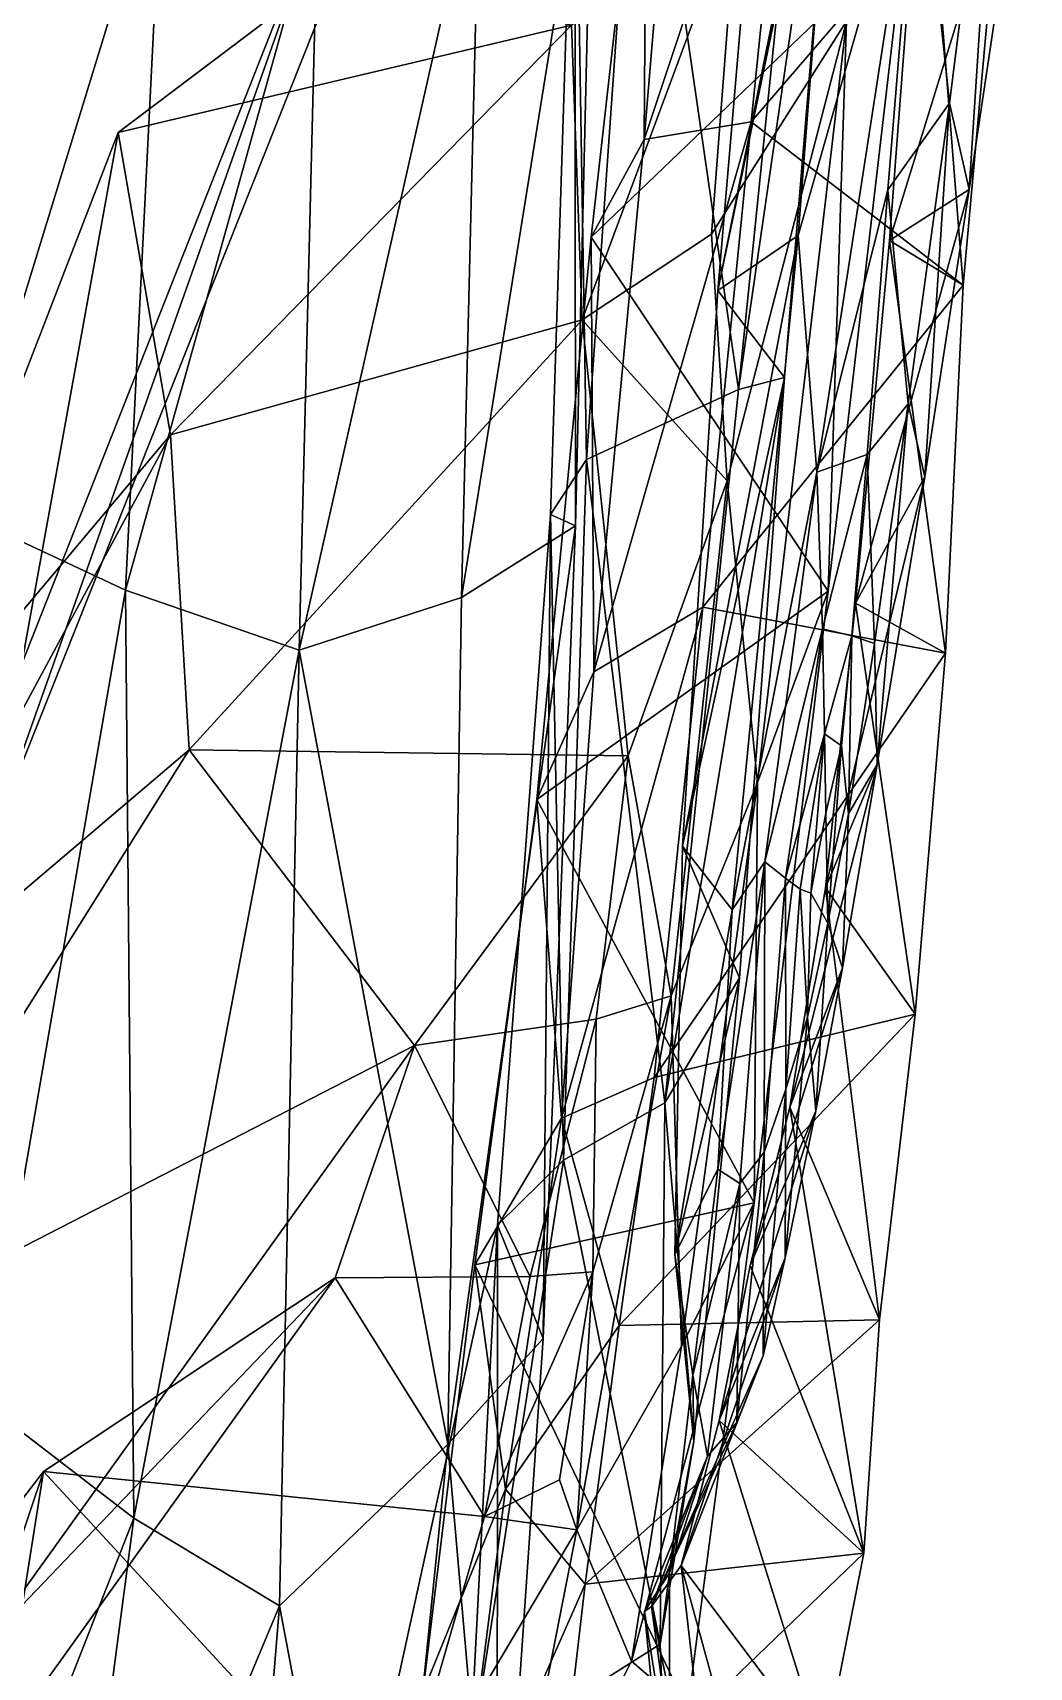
# Model space of a CAD drawing. Extents: x -4.77 to 4.77, y -2.48 to 3.3.
# Drawn here: x 0.4724 to 0.6372, y -1.8961 to -1.6257 of the extents above; entities that cross this region are included whole.
import ezdxf

# ---------------------------------------------------------------- set-up
doc = ezdxf.new("R2010")
doc.units = 0

msp = doc.modelspace()

# ---------------------------------------------------------------- linework, layer by layer
for points in [[(0.60638, -1.56591, 0.27372), (0.58568, -1.66833, 0.19934), (0.59541, -1.55451, 0.23953)], [(0.60571, -1.57223, 0.11727), (0.59541, -1.55451, 0.23953), (0.58568, -1.66833, 0.19934)], [(0.60638, -1.56591, -0.27372), (0.59541, -1.55451, -0.23953), (0.58568, -1.66833, -0.19934)], [(0.60571, -1.57223, -0.11727), (0.58568, -1.66833, -0.19934), (0.59541, -1.55451, -0.23953)], [(0.5986, -1.56808, -0.34909), (0.57349, -1.64335, -0.34966), (0.57945, -1.57208, -0.37205)], [(0.5986, -1.56808, -0.34909), (0.5912, -1.64043, -0.32246), (0.57349, -1.64335, -0.34966)], [(0.5986, -1.56808, 0.34909), (0.57945, -1.57208, 0.37205), (0.57349, -1.64335, 0.34966)], [(0.5986, -1.56808, 0.34909), (0.57349, -1.64335, 0.34966), (0.5912, -1.64043, 0.32246)], [(0.60638, -1.56591, 0.27372), (0.5967, -1.68275, 0.23423), (0.58568, -1.66833, 0.19934)], [(0.60638, -1.56591, -0.27372), (0.58568, -1.66833, -0.19934), (0.5967, -1.68275, -0.23423)], [(0.58911, -1.68473, 0.26127), (0.60638, -1.56591, 0.27372), (0.6004, -1.57386, 0.30091)], [(0.58911, -1.68473, 0.26127), (0.5967, -1.68275, 0.23423), (0.60638, -1.56591, 0.27372)], [(0.58911, -1.68473, -0.26127), (0.6004, -1.57386, -0.30091), (0.60638, -1.56591, -0.27372)], [(0.58911, -1.68473, -0.26127), (0.60638, -1.56591, -0.27372), (0.5967, -1.68275, -0.23423)], [(0.5912, -1.64043, -0.32246), (0.5986, -1.56808, -0.34909), (0.63313, -1.5917, -0.31513)], [(0.5912, -1.64043, 0.32246), (0.63313, -1.5917, 0.31513), (0.5986, -1.56808, 0.34909)], [(0.624, -1.63736, -0.11091), (0.63259, -1.56897, -0.11603), (0.61896, -1.58925, -0.01845)], [(0.624, -1.63736, 0.11091), (0.61896, -1.58925, 0.01845), (0.63259, -1.56897, 0.11603)], [(0.62725, -1.65163, -0.17638), (0.63259, -1.56897, -0.11603), (0.624, -1.63736, -0.11091)], [(0.62725, -1.65163, 0.17638), (0.624, -1.63736, 0.11091), (0.63259, -1.56897, 0.11603)], [(0.62725, -1.65163, -0.17638), (0.63721, -1.58513, -0.20397), (0.63259, -1.56897, -0.11603)], [(0.62725, -1.65163, 0.17638), (0.63259, -1.56897, 0.11603), (0.63721, -1.58513, 0.20397)], [(0.56205, -1.57963, 0.32934), (0.56395, -1.69627, 0.27648), (0.57276, -1.57143, 0.32179)], [(0.56205, -1.57963, -0.32934), (0.57276, -1.57143, -0.32179), (0.56395, -1.69627, -0.27648)], [(0.57276, -1.57143, 0.32179), (0.56395, -1.69627, 0.27648), (0.58911, -1.68473, 0.26127)], [(0.57276, -1.57143, -0.32179), (0.58911, -1.68473, -0.26127), (0.56395, -1.69627, -0.27648)], [(0.57276, -1.57143, 0.32179), (0.58911, -1.68473, 0.26127), (0.6004, -1.57386, 0.30091)], [(0.57276, -1.57143, -0.32179), (0.6004, -1.57386, -0.30091), (0.58911, -1.68473, -0.26127)], [(0.57393, -1.57779, -0.3997), (0.57945, -1.57208, -0.37205), (0.57349, -1.64335, -0.34966)], [(0.57393, -1.57779, 0.3997), (0.57349, -1.64335, 0.34966), (0.57945, -1.57208, 0.37205)], [(0.58568, -1.66833, 0.19934), (0.599, -1.65924, 0.08194), (0.60571, -1.57223, 0.11727)], [(0.58568, -1.66833, -0.19934), (0.60571, -1.57223, -0.11727), (0.599, -1.65924, -0.08194)], [(0.61896, -1.58925, -0.01845), (0.60571, -1.57223, 0.11727), (0.599, -1.65924, 0.08194)], [(0.61896, -1.58925, 0.01845), (0.599, -1.65924, -0.08194), (0.60571, -1.57223, -0.11727)], [(0.57393, -1.57779, -0.3997), (0.57349, -1.64335, -0.34966), (0.56475, -1.65952, -0.38283)], [(0.56475, -1.65952, -0.38283), (0.61659, -1.60978, -0.48088), (0.57393, -1.57779, -0.3997)], [(0.57393, -1.57779, 0.3997), (0.56475, -1.65952, 0.38283), (0.57349, -1.64335, 0.34966)], [(0.56475, -1.65952, 0.38283), (0.57393, -1.57779, 0.3997), (0.61659, -1.60978, 0.48088)], [(0.49388, -1.59442, 0.42742), (0.46817, -1.58085, 0.4138), (0.46001, -1.70497, 0.36727)], [(0.49388, -1.59442, -0.42742), (0.46001, -1.70497, -0.36727), (0.46817, -1.58085, -0.4138)], [(0.56205, -1.57963, 0.32934), (0.56213, -1.70725, 0.31895), (0.558, -1.70541, 0.28718)], [(0.56205, -1.57963, 0.32934), (0.558, -1.70541, 0.28718), (0.56395, -1.69627, 0.27648)], [(0.56205, -1.57963, -0.32934), (0.558, -1.70541, -0.28718), (0.56213, -1.70725, -0.31895)], [(0.56205, -1.57963, -0.32934), (0.56395, -1.69627, -0.27648), (0.558, -1.70541, -0.28718)], [(0.56205, -1.57963, 0.32934), (0.56505, -1.58368, 0.36524), (0.56213, -1.70725, 0.31895)], [(0.56205, -1.57963, -0.32934), (0.56213, -1.70725, -0.31895), (0.56505, -1.58368, -0.36524)], [(0.54327, -1.71914, 0.35214), (0.56505, -1.58368, 0.36524), (0.54634, -1.59522, 0.39918)], [(0.54327, -1.71914, 0.35214), (0.56213, -1.70725, 0.31895), (0.56505, -1.58368, 0.36524)], [(0.54327, -1.71914, -0.35214), (0.54634, -1.59522, -0.39918), (0.56505, -1.58368, -0.36524)], [(0.54327, -1.71914, -0.35214), (0.56505, -1.58368, -0.36524), (0.56213, -1.70725, -0.31895)], [(0.46748, -1.73795, -0.8311), (0.47058, -1.58725, -0.78738), (0.5217, -1.60045, -0.75364)], [(0.46748, -1.73795, 0.8311), (0.5217, -1.60045, 0.75364), (0.47058, -1.58725, 0.78738)], [(0.63721, -1.58513, -0.20397), (0.61408, -1.66008, -0.22582), (0.61976, -1.58535, -0.25816)], [(0.63721, -1.58513, -0.20397), (0.62725, -1.65163, -0.17638), (0.61408, -1.66008, -0.22582)], [(0.63721, -1.58513, 0.20397), (0.61976, -1.58535, 0.25816), (0.61408, -1.66008, 0.22582)], [(0.63721, -1.58513, 0.20397), (0.61408, -1.66008, 0.22582), (0.62725, -1.65163, 0.17638)], [(0.61976, -1.58535, -0.25816), (0.61408, -1.66008, -0.22582), (0.62629, -1.66744, -0.28708)], [(0.61976, -1.58535, 0.25816), (0.62629, -1.66744, 0.28708), (0.61408, -1.66008, 0.22582)], [(0.61976, -1.58535, -0.25816), (0.62629, -1.66744, -0.28708), (0.63313, -1.5917, -0.31513)], [(0.61976, -1.58535, 0.25816), (0.63313, -1.5917, 0.31513), (0.62629, -1.66744, 0.28708)], [(0.60205, -1.69841, 0.01802), (0.61896, -1.58925, -0.01845), (0.599, -1.65924, 0.08194)], [(0.60205, -1.69841, -0.01802), (0.599, -1.65924, -0.08194), (0.61896, -1.58925, 0.01845)], [(0.60205, -1.69841, 0.01802), (0.61384, -1.65169, -0.03789), (0.61896, -1.58925, -0.01845)], [(0.60205, -1.69841, -0.01802), (0.61896, -1.58925, 0.01845), (0.61384, -1.65169, 0.03789)], [(0.624, -1.63736, -0.11091), (0.61896, -1.58925, -0.01845), (0.61384, -1.65169, -0.03789)], [(0.624, -1.63736, 0.11091), (0.61384, -1.65169, 0.03789), (0.61896, -1.58925, 0.01845)], [(0.5912, -1.64043, -0.32246), (0.63313, -1.5917, -0.31513), (0.62629, -1.66744, -0.28708)], [(0.5912, -1.64043, 0.32246), (0.62629, -1.66744, 0.28708), (0.63313, -1.5917, 0.31513)], [(0.49388, -1.59442, 0.42742), (0.46001, -1.70497, 0.36727), (0.48772, -1.7179, 0.37812)], [(0.49388, -1.59442, -0.42742), (0.48772, -1.7179, -0.37812), (0.46001, -1.70497, -0.36727)], [(0.48772, -1.7179, 0.37812), (0.51956, -1.60381, 0.4253), (0.49388, -1.59442, 0.42742)], [(0.48772, -1.7179, -0.37812), (0.49388, -1.59442, -0.42742), (0.51956, -1.60381, -0.4253)], [(0.54634, -1.59522, 0.39918), (0.51646, -1.72784, 0.37858), (0.54327, -1.71914, 0.35214)], [(0.54634, -1.59522, 0.39918), (0.51956, -1.60381, 0.4253), (0.51646, -1.72784, 0.37858)], [(0.54634, -1.59522, -0.39918), (0.54327, -1.71914, -0.35214), (0.51646, -1.72784, -0.37858)], [(0.54634, -1.59522, -0.39918), (0.51646, -1.72784, -0.37858), (0.51956, -1.60381, -0.4253)], [(0.46496, -1.76066, -0.79021), (0.5217, -1.60045, -0.75364), (0.52311, -1.61454, -0.71526)], [(0.46496, -1.76066, -0.79021), (0.46748, -1.73795, -0.8311), (0.5217, -1.60045, -0.75364)], [(0.46496, -1.76066, 0.79021), (0.52311, -1.61454, 0.71526), (0.5217, -1.60045, 0.75364)], [(0.46496, -1.76066, 0.79021), (0.5217, -1.60045, 0.75364), (0.46748, -1.73795, 0.8311)], [(0.48772, -1.7179, 0.37812), (0.51646, -1.72784, 0.37858), (0.51956, -1.60381, 0.4253)], [(0.48772, -1.7179, -0.37812), (0.51956, -1.60381, -0.4253), (0.51646, -1.72784, -0.37858)], [(0.56323, -1.67319, -0.61682), (0.56149, -1.62445, -0.67702), (0.58886, -1.60435, -0.6092)], [(0.56323, -1.67319, 0.61682), (0.58886, -1.60435, 0.6092), (0.56149, -1.62445, 0.67702)], [(0.56323, -1.67319, -0.61682), (0.58886, -1.60435, -0.6092), (0.58467, -1.65903, -0.5853)], [(0.56323, -1.67319, 0.61682), (0.58467, -1.65903, 0.5853), (0.58886, -1.60435, 0.6092)], [(0.60696, -1.62379, -0.52276), (0.58467, -1.65903, -0.5853), (0.58886, -1.60435, -0.6092)], [(0.60696, -1.62379, 0.52276), (0.58886, -1.60435, 0.6092), (0.58467, -1.65903, 0.5853)], [(0.56475, -1.65952, -0.38283), (0.60397, -1.71809, -0.45928), (0.61659, -1.60978, -0.48088)], [(0.56475, -1.65952, 0.38283), (0.61659, -1.60978, 0.48088), (0.60397, -1.71809, 0.45928)], [(0.60696, -1.62379, -0.52276), (0.61659, -1.60978, -0.48088), (0.60397, -1.71809, -0.45928)], [(0.60696, -1.62379, 0.52276), (0.60397, -1.71809, 0.45928), (0.61659, -1.60978, 0.48088)], [(0.48652, -1.6422, -0.69365), (0.46496, -1.76066, -0.79021), (0.52311, -1.61454, -0.71526)], [(0.48652, -1.6422, 0.69365), (0.52311, -1.61454, 0.71526), (0.46496, -1.76066, 0.79021)], [(0.56149, -1.62445, -0.67702), (0.48652, -1.6422, -0.69365), (0.52311, -1.61454, -0.71526)], [(0.56149, -1.62445, 0.67702), (0.52311, -1.61454, 0.71526), (0.48652, -1.6422, 0.69365)], [(0.49517, -1.69222, -0.6211), (0.48652, -1.6422, -0.69365), (0.56149, -1.62445, -0.67702)], [(0.49517, -1.69222, 0.6211), (0.56149, -1.62445, 0.67702), (0.48652, -1.6422, 0.69365)], [(0.49517, -1.69222, -0.6211), (0.56149, -1.62445, -0.67702), (0.56323, -1.67319, -0.61682)], [(0.49517, -1.69222, 0.6211), (0.56323, -1.67319, 0.61682), (0.56149, -1.62445, 0.67702)], [(0.60696, -1.62379, -0.52276), (0.58726, -1.69984, -0.54275), (0.58467, -1.65903, -0.5853)], [(0.60696, -1.62379, 0.52276), (0.58467, -1.65903, 0.5853), (0.58726, -1.69984, 0.54275)], [(0.59224, -1.74971, -0.48339), (0.58726, -1.69984, -0.54275), (0.60696, -1.62379, -0.52276)], [(0.59224, -1.74971, 0.48339), (0.60696, -1.62379, 0.52276), (0.58726, -1.69984, 0.54275)], [(0.60696, -1.62379, -0.52276), (0.60397, -1.71809, -0.45928), (0.59224, -1.74971, -0.48339)], [(0.60696, -1.62379, 0.52276), (0.59224, -1.74971, 0.48339), (0.60397, -1.71809, 0.45928)], [(0.61716, -1.68708, -0.09899), (0.624, -1.63736, -0.11091), (0.61384, -1.65169, -0.03789)], [(0.61716, -1.68708, 0.09899), (0.61384, -1.65169, 0.03789), (0.624, -1.63736, 0.11091)], [(0.624, -1.63736, -0.11091), (0.61716, -1.68708, -0.09899), (0.61995, -1.69916, -0.15136)], [(0.624, -1.63736, 0.11091), (0.61995, -1.69916, 0.15136), (0.61716, -1.68708, 0.09899)], [(0.624, -1.63736, -0.11091), (0.61995, -1.69916, -0.15136), (0.62725, -1.65163, -0.17638)], [(0.624, -1.63736, 0.11091), (0.62725, -1.65163, 0.17638), (0.61995, -1.69916, 0.15136)], [(0.5912, -1.64043, -0.32246), (0.56521, -1.73141, -0.31951), (0.57349, -1.64335, -0.34966)], [(0.5912, -1.64043, -0.32246), (0.58324, -1.7207, -0.28903), (0.56521, -1.73141, -0.31951)], [(0.5912, -1.64043, 0.32246), (0.57349, -1.64335, 0.34966), (0.56521, -1.73141, 0.31951)], [(0.5912, -1.64043, 0.32246), (0.56521, -1.73141, 0.31951), (0.58324, -1.7207, 0.28903)], [(0.62629, -1.66744, -0.28708), (0.58324, -1.7207, -0.28903), (0.5912, -1.64043, -0.32246)], [(0.62629, -1.66744, 0.28708), (0.5912, -1.64043, 0.32246), (0.58324, -1.7207, 0.28903)], [(0.49517, -1.69222, -0.6211), (0.44341, -1.75376, -0.75402), (0.48652, -1.6422, -0.69365)], [(0.48652, -1.6422, -0.69365), (0.44341, -1.75376, -0.75402), (0.46496, -1.76066, -0.79021)], [(0.49517, -1.69222, 0.6211), (0.48652, -1.6422, 0.69365), (0.44341, -1.75376, 0.75402)], [(0.48652, -1.6422, 0.69365), (0.46496, -1.76066, 0.79021), (0.44341, -1.75376, 0.75402)], [(0.56475, -1.65952, -0.38283), (0.57349, -1.64335, -0.34966), (0.56521, -1.73141, -0.31951)], [(0.56475, -1.65952, 0.38283), (0.56521, -1.73141, 0.31951), (0.57349, -1.64335, 0.34966)], [(0.60205, -1.69841, 0.01802), (0.61039, -1.69549, -0.04957), (0.61384, -1.65169, -0.03789)], [(0.60205, -1.69841, -0.01802), (0.61384, -1.65169, 0.03789), (0.61039, -1.69549, 0.04957)], [(0.62725, -1.65163, -0.17638), (0.60845, -1.72006, -0.19746), (0.61408, -1.66008, -0.22582)], [(0.62725, -1.65163, -0.17638), (0.61995, -1.69916, -0.15136), (0.60845, -1.72006, -0.19746)], [(0.62725, -1.65163, 0.17638), (0.61408, -1.66008, 0.22582), (0.60845, -1.72006, 0.19746)], [(0.62725, -1.65163, 0.17638), (0.60845, -1.72006, 0.19746), (0.61995, -1.69916, 0.15136)], [(0.61716, -1.68708, -0.09899), (0.61384, -1.65169, -0.03789), (0.61039, -1.69549, -0.04957)], [(0.61716, -1.68708, 0.09899), (0.61039, -1.69549, 0.04957), (0.61384, -1.65169, 0.03789)], [(0.56475, -1.65952, -0.38283), (0.56521, -1.73141, -0.31951), (0.55575, -1.75252, -0.35845)], [(0.55575, -1.75252, -0.35845), (0.60397, -1.71809, -0.45928), (0.56475, -1.65952, -0.38283)], [(0.56475, -1.65952, 0.38283), (0.55575, -1.75252, 0.35845), (0.56521, -1.73141, 0.31951)], [(0.55575, -1.75252, 0.35845), (0.56475, -1.65952, 0.38283), (0.60397, -1.71809, 0.45928)], [(0.56323, -1.67319, -0.61682), (0.58467, -1.65903, -0.5853), (0.58726, -1.69984, -0.54275)], [(0.56323, -1.67319, 0.61682), (0.58726, -1.69984, 0.54275), (0.58467, -1.65903, 0.5853)], [(0.57985, -1.76028, 0.15373), (0.58806, -1.77079, 0.07168), (0.599, -1.65924, 0.08194)], [(0.58568, -1.66833, 0.19934), (0.57985, -1.76028, 0.15373), (0.599, -1.65924, 0.08194)], [(0.57985, -1.76028, -0.15373), (0.599, -1.65924, -0.08194), (0.58806, -1.77079, -0.07168)], [(0.58568, -1.66833, -0.19934), (0.599, -1.65924, -0.08194), (0.57985, -1.76028, -0.15373)], [(0.60205, -1.69841, 0.01802), (0.599, -1.65924, 0.08194), (0.58806, -1.77079, 0.07168)], [(0.60205, -1.69841, -0.01802), (0.58806, -1.77079, -0.07168), (0.599, -1.65924, -0.08194)], [(0.62336, -1.72836, -0.25603), (0.61408, -1.66008, -0.22582), (0.60845, -1.72006, -0.19746)], [(0.62336, -1.72836, 0.25603), (0.60845, -1.72006, 0.19746), (0.61408, -1.66008, 0.22582)], [(0.62336, -1.72836, -0.25603), (0.62629, -1.66744, -0.28708), (0.61408, -1.66008, -0.22582)], [(0.62336, -1.72836, 0.25603), (0.61408, -1.66008, 0.22582), (0.62629, -1.66744, 0.28708)], [(0.5967, -1.68275, 0.23423), (0.57985, -1.76028, 0.15373), (0.58568, -1.66833, 0.19934)], [(0.5967, -1.68275, -0.23423), (0.58568, -1.66833, -0.19934), (0.57985, -1.76028, -0.15373)], [(0.62629, -1.66744, -0.28708), (0.62336, -1.72836, -0.25603), (0.58324, -1.7207, -0.28903)], [(0.62629, -1.66744, 0.28708), (0.58324, -1.7207, 0.28903), (0.62336, -1.72836, 0.25603)], [(0.49823, -1.74435, -0.57658), (0.49517, -1.69222, -0.6211), (0.56323, -1.67319, -0.61682)], [(0.49823, -1.74435, 0.57658), (0.56323, -1.67319, 0.61682), (0.49517, -1.69222, 0.6211)], [(0.49823, -1.74435, -0.57658), (0.56323, -1.67319, -0.61682), (0.57086, -1.74533, -0.55496)], [(0.49823, -1.74435, 0.57658), (0.57086, -1.74533, 0.55496), (0.56323, -1.67319, 0.61682)], [(0.56323, -1.67319, -0.61682), (0.58726, -1.69984, -0.54275), (0.57086, -1.74533, -0.55496)], [(0.56323, -1.67319, 0.61682), (0.57086, -1.74533, 0.55496), (0.58726, -1.69984, 0.54275)], [(0.5967, -1.68275, 0.23423), (0.57692, -1.80273, 0.20695), (0.58926, -1.78206, 0.17957)], [(0.5967, -1.68275, 0.23423), (0.58911, -1.68473, 0.26127), (0.57692, -1.80273, 0.20695)], [(0.5967, -1.68275, -0.23423), (0.58926, -1.78206, -0.17957), (0.57692, -1.80273, -0.20695)], [(0.5967, -1.68275, -0.23423), (0.57692, -1.80273, -0.20695), (0.58911, -1.68473, -0.26127)], [(0.5967, -1.68275, 0.23423), (0.58926, -1.78206, 0.17957), (0.57985, -1.76028, 0.15373)], [(0.5967, -1.68275, -0.23423), (0.57985, -1.76028, -0.15373), (0.58926, -1.78206, -0.17957)], [(0.56395, -1.69627, 0.27648), (0.57692, -1.80273, 0.20695), (0.58911, -1.68473, 0.26127)], [(0.56395, -1.69627, -0.27648), (0.58911, -1.68473, -0.26127), (0.57692, -1.80273, -0.20695)], [(0.61039, -1.69549, -0.04957), (0.61162, -1.72672, -0.08682), (0.61716, -1.68708, -0.09899)], [(0.61039, -1.69549, 0.04957), (0.61716, -1.68708, 0.09899), (0.61162, -1.72672, 0.08682)], [(0.61205, -1.74674, -0.12573), (0.61716, -1.68708, -0.09899), (0.61162, -1.72672, -0.08682)], [(0.61205, -1.74674, 0.12573), (0.61162, -1.72672, 0.08682), (0.61716, -1.68708, 0.09899)], [(0.61205, -1.74674, -0.12573), (0.61995, -1.69916, -0.15136), (0.61716, -1.68708, -0.09899)], [(0.61205, -1.74674, 0.12573), (0.61716, -1.68708, 0.09899), (0.61995, -1.69916, 0.15136)], [(0.49823, -1.74435, -0.57658), (0.44075, -1.7932, -0.71942), (0.49517, -1.69222, -0.6211)], [(0.49517, -1.69222, -0.6211), (0.44075, -1.7932, -0.71942), (0.44341, -1.75376, -0.75402)], [(0.49823, -1.74435, 0.57658), (0.49517, -1.69222, 0.6211), (0.44075, -1.7932, 0.71942)], [(0.49517, -1.69222, 0.6211), (0.44341, -1.75376, 0.75402), (0.44075, -1.7932, 0.71942)], [(0.60205, -1.69841, 0.01802), (0.603, -1.7243, -0.01304), (0.61039, -1.69549, -0.04957)], [(0.60205, -1.69841, -0.01802), (0.61039, -1.69549, 0.04957), (0.603, -1.7243, 0.01304)], [(0.603, -1.7243, -0.01304), (0.60784, -1.72548, -0.05423), (0.61039, -1.69549, -0.04957)], [(0.603, -1.7243, 0.01304), (0.61039, -1.69549, 0.04957), (0.60784, -1.72548, 0.05423)], [(0.61039, -1.69549, -0.04957), (0.60784, -1.72548, -0.05423), (0.61162, -1.72672, -0.08682)], [(0.61039, -1.69549, 0.04957), (0.61162, -1.72672, 0.08682), (0.60784, -1.72548, 0.05423)], [(0.558, -1.70541, 0.28718), (0.56017, -1.81219, 0.21327), (0.56395, -1.69627, 0.27648)], [(0.558, -1.70541, -0.28718), (0.56395, -1.69627, -0.27648), (0.56017, -1.81219, -0.21327)], [(0.56395, -1.69627, 0.27648), (0.56017, -1.81219, 0.21327), (0.57692, -1.80273, 0.20695)], [(0.56395, -1.69627, -0.27648), (0.57692, -1.80273, -0.20695), (0.56017, -1.81219, -0.21327)], [(0.57799, -1.78505, -0.50605), (0.57086, -1.74533, -0.55496), (0.58726, -1.69984, -0.54275)], [(0.57799, -1.78505, 0.50605), (0.58726, -1.69984, 0.54275), (0.57086, -1.74533, 0.55496)], [(0.59224, -1.74971, -0.48339), (0.57799, -1.78505, -0.50605), (0.58726, -1.69984, -0.54275)], [(0.59224, -1.74971, 0.48339), (0.58726, -1.69984, 0.54275), (0.57799, -1.78505, 0.50605)], [(0.60205, -1.69841, 0.01802), (0.58806, -1.77079, 0.07168), (0.59349, -1.76286, 0.03349)], [(0.60205, -1.69841, -0.01802), (0.59349, -1.76286, -0.03349), (0.58806, -1.77079, -0.07168)], [(0.59349, -1.76286, 0.03349), (0.603, -1.7243, -0.01304), (0.60205, -1.69841, 0.01802)], [(0.59349, -1.76286, -0.03349), (0.60205, -1.69841, -0.01802), (0.603, -1.7243, 0.01304)], [(0.6035, -1.76716, -0.17364), (0.61995, -1.69916, -0.15136), (0.61205, -1.74674, -0.12573)], [(0.6035, -1.76716, -0.17364), (0.60845, -1.72006, -0.19746), (0.61995, -1.69916, -0.15136)], [(0.6035, -1.76716, 0.17364), (0.61205, -1.74674, 0.12573), (0.61995, -1.69916, 0.15136)], [(0.6035, -1.76716, 0.17364), (0.61995, -1.69916, 0.15136), (0.60845, -1.72006, 0.19746)], [(0.48772, -1.7179, 0.37812), (0.46001, -1.70497, 0.36727), (0.46442, -1.85249, 0.30727)], [(0.48772, -1.7179, -0.37812), (0.46442, -1.85249, -0.30727), (0.46001, -1.70497, -0.36727)], [(0.558, -1.70541, 0.28718), (0.55678, -1.84172, 0.25306), (0.54927, -1.82296, 0.22251)], [(0.558, -1.70541, 0.28718), (0.54927, -1.82296, 0.22251), (0.56017, -1.81219, 0.21327)], [(0.558, -1.70541, -0.28718), (0.54927, -1.82296, -0.22251), (0.55678, -1.84172, -0.25306)], [(0.558, -1.70541, -0.28718), (0.56017, -1.81219, -0.21327), (0.54927, -1.82296, -0.22251)], [(0.558, -1.70541, 0.28718), (0.56213, -1.70725, 0.31895), (0.55678, -1.84172, 0.25306)], [(0.558, -1.70541, -0.28718), (0.55678, -1.84172, -0.25306), (0.56213, -1.70725, -0.31895)], [(0.54102, -1.85917, 0.28245), (0.56213, -1.70725, 0.31895), (0.54327, -1.71914, 0.35214)], [(0.54102, -1.85917, 0.28245), (0.55678, -1.84172, 0.25306), (0.56213, -1.70725, 0.31895)], [(0.54102, -1.85917, -0.28245), (0.54327, -1.71914, -0.35214), (0.56213, -1.70725, -0.31895)], [(0.54102, -1.85917, -0.28245), (0.56213, -1.70725, -0.31895), (0.55678, -1.84172, -0.25306)], [(0.48772, -1.7179, 0.37812), (0.46442, -1.85249, 0.30727), (0.4891, -1.87146, 0.31234)], [(0.48772, -1.7179, -0.37812), (0.4891, -1.87146, -0.31234), (0.46442, -1.85249, -0.30727)], [(0.4891, -1.87146, 0.31234), (0.51646, -1.72784, 0.37858), (0.48772, -1.7179, 0.37812)], [(0.4891, -1.87146, -0.31234), (0.48772, -1.7179, -0.37812), (0.51646, -1.72784, -0.37858)], [(0.51646, -1.72784, 0.37858), (0.54102, -1.85917, 0.28245), (0.54327, -1.71914, 0.35214)], [(0.51646, -1.72784, -0.37858), (0.54327, -1.71914, -0.35214), (0.54102, -1.85917, -0.28245)], [(0.55575, -1.75252, -0.35845), (0.59171, -1.81924, -0.41506), (0.60397, -1.71809, -0.45928)], [(0.55575, -1.75252, 0.35845), (0.60397, -1.71809, 0.45928), (0.59171, -1.81924, 0.41506)], [(0.59171, -1.81924, -0.41506), (0.59224, -1.74971, -0.48339), (0.60397, -1.71809, -0.45928)], [(0.59171, -1.81924, 0.41506), (0.60397, -1.71809, 0.45928), (0.59224, -1.74971, 0.48339)], [(0.55983, -1.80524, -0.28339), (0.58324, -1.7207, -0.28903), (0.57519, -1.79853, -0.25247)], [(0.55983, -1.80524, -0.28339), (0.56521, -1.73141, -0.31951), (0.58324, -1.7207, -0.28903)], [(0.55983, -1.80524, 0.28339), (0.57519, -1.79853, 0.25247), (0.58324, -1.7207, 0.28903)], [(0.55983, -1.80524, 0.28339), (0.58324, -1.7207, 0.28903), (0.56521, -1.73141, 0.31951)], [(0.62336, -1.72836, -0.25603), (0.57519, -1.79853, -0.25247), (0.58324, -1.7207, -0.28903)], [(0.62336, -1.72836, 0.25603), (0.58324, -1.7207, 0.28903), (0.57519, -1.79853, 0.25247)], [(0.61831, -1.78807, -0.22596), (0.60845, -1.72006, -0.19746), (0.6035, -1.76716, -0.17364)], [(0.61831, -1.78807, 0.22596), (0.6035, -1.76716, 0.17364), (0.60845, -1.72006, 0.19746)], [(0.61831, -1.78807, -0.22596), (0.62336, -1.72836, -0.25603), (0.60845, -1.72006, -0.19746)], [(0.61831, -1.78807, 0.22596), (0.60845, -1.72006, 0.19746), (0.62336, -1.72836, 0.25603)], [(0.59349, -1.76286, 0.03349), (0.5969, -1.76554, 0.00359), (0.603, -1.7243, -0.01304)], [(0.59349, -1.76286, -0.03349), (0.603, -1.7243, 0.01304), (0.5969, -1.76554, -0.00359)], [(0.60333, -1.74167, -0.03032), (0.603, -1.7243, -0.01304), (0.5969, -1.76554, 0.00359)], [(0.60333, -1.74167, 0.03032), (0.5969, -1.76554, -0.00359), (0.603, -1.7243, 0.01304)], [(0.603, -1.7243, -0.01304), (0.60333, -1.74167, -0.03032), (0.60784, -1.72548, -0.05423)], [(0.603, -1.7243, 0.01304), (0.60784, -1.72548, 0.05423), (0.60333, -1.74167, 0.03032)], [(0.4891, -1.87146, 0.31234), (0.51318, -1.88592, 0.30366), (0.51646, -1.72784, 0.37858)], [(0.4891, -1.87146, -0.31234), (0.51646, -1.72784, -0.37858), (0.51318, -1.88592, -0.30366)], [(0.51646, -1.72784, 0.37858), (0.51318, -1.88592, 0.30366), (0.54102, -1.85917, 0.28245)], [(0.51646, -1.72784, -0.37858), (0.54102, -1.85917, -0.28245), (0.51318, -1.88592, -0.30366)], [(0.60333, -1.74167, -0.03032), (0.60616, -1.74367, -0.05522), (0.60784, -1.72548, -0.05423)], [(0.60333, -1.74167, 0.03032), (0.60784, -1.72548, 0.05423), (0.60616, -1.74367, 0.05522)], [(0.60784, -1.72548, -0.05423), (0.60616, -1.74367, -0.05522), (0.60729, -1.75489, -0.07346)], [(0.60784, -1.72548, 0.05423), (0.60729, -1.75489, 0.07346), (0.60616, -1.74367, 0.05522)], [(0.60784, -1.72548, -0.05423), (0.60729, -1.75489, -0.07346), (0.61162, -1.72672, -0.08682)], [(0.60784, -1.72548, 0.05423), (0.61162, -1.72672, 0.08682), (0.60729, -1.75489, 0.07346)], [(0.60729, -1.75489, -0.07346), (0.61205, -1.74674, -0.12573), (0.61162, -1.72672, -0.08682)], [(0.60729, -1.75489, 0.07346), (0.61162, -1.72672, 0.08682), (0.61205, -1.74674, 0.12573)], [(0.62336, -1.72836, -0.25603), (0.61831, -1.78807, -0.22596), (0.57519, -1.79853, -0.25247)], [(0.62336, -1.72836, 0.25603), (0.57519, -1.79853, 0.25247), (0.61831, -1.78807, 0.22596)], [(0.55575, -1.75252, -0.35845), (0.56521, -1.73141, -0.31951), (0.55983, -1.80524, -0.28339)], [(0.55575, -1.75252, 0.35845), (0.55983, -1.80524, 0.28339), (0.56521, -1.73141, 0.31951)], [(0.60333, -1.74167, -0.03032), (0.5969, -1.76554, 0.00359), (0.59931, -1.76736, -0.01746)], [(0.60333, -1.74167, 0.03032), (0.59931, -1.76736, 0.01746), (0.5969, -1.76554, -0.00359)], [(0.60333, -1.74167, -0.03032), (0.59931, -1.76736, -0.01746), (0.60105, -1.76802, -0.032)], [(0.60333, -1.74167, 0.03032), (0.60105, -1.76802, 0.032), (0.59931, -1.76736, 0.01746)], [(0.60333, -1.74167, -0.03032), (0.60105, -1.76802, -0.032), (0.60355, -1.75483, -0.04252)], [(0.60333, -1.74167, 0.03032), (0.60355, -1.75483, 0.04252), (0.60105, -1.76802, 0.032)], [(0.60333, -1.74167, -0.03032), (0.60355, -1.75483, -0.04252), (0.60616, -1.74367, -0.05522)], [(0.60333, -1.74167, 0.03032), (0.60616, -1.74367, 0.05522), (0.60355, -1.75483, 0.04252)], [(0.60387, -1.77301, -0.0586), (0.60616, -1.74367, -0.05522), (0.60355, -1.75483, -0.04252)], [(0.60387, -1.77301, 0.0586), (0.60355, -1.75483, 0.04252), (0.60616, -1.74367, 0.05522)], [(0.60387, -1.77301, -0.0586), (0.60729, -1.75489, -0.07346), (0.60616, -1.74367, -0.05522)], [(0.60387, -1.77301, 0.0586), (0.60616, -1.74367, 0.05522), (0.60729, -1.75489, 0.07346)], [(0.53552, -1.79323, -0.55509), (0.43517, -1.84483, -0.69514), (0.49823, -1.74435, -0.57658)], [(0.49823, -1.74435, -0.57658), (0.43517, -1.84483, -0.69514), (0.44075, -1.7932, -0.71942)], [(0.53552, -1.79323, 0.55509), (0.49823, -1.74435, 0.57658), (0.43517, -1.84483, 0.69514)], [(0.49823, -1.74435, 0.57658), (0.44075, -1.7932, 0.71942), (0.43517, -1.84483, 0.69514)], [(0.57086, -1.74533, -0.55496), (0.53552, -1.79323, -0.55509), (0.49823, -1.74435, -0.57658)], [(0.57086, -1.74533, 0.55496), (0.49823, -1.74435, 0.57658), (0.53552, -1.79323, 0.55509)], [(0.57086, -1.74533, -0.55496), (0.56557, -1.78891, -0.53672), (0.53552, -1.79323, -0.55509)], [(0.57086, -1.74533, 0.55496), (0.53552, -1.79323, 0.55509), (0.56557, -1.78891, 0.53672)], [(0.57799, -1.78505, -0.50605), (0.56557, -1.78891, -0.53672), (0.57086, -1.74533, -0.55496)], [(0.57799, -1.78505, 0.50605), (0.57086, -1.74533, 0.55496), (0.56557, -1.78891, 0.53672)], [(0.59758, -1.80344, -0.14878), (0.61205, -1.74674, -0.12573), (0.6063, -1.78041, -0.10362)], [(0.59758, -1.80344, -0.14878), (0.6035, -1.76716, -0.17364), (0.61205, -1.74674, -0.12573)], [(0.59758, -1.80344, 0.14878), (0.6063, -1.78041, 0.10362), (0.61205, -1.74674, 0.12573)], [(0.59758, -1.80344, 0.14878), (0.61205, -1.74674, 0.12573), (0.6035, -1.76716, 0.17364)], [(0.60729, -1.75489, -0.07346), (0.6063, -1.78041, -0.10362), (0.61205, -1.74674, -0.12573)], [(0.60729, -1.75489, 0.07346), (0.61205, -1.74674, 0.12573), (0.6063, -1.78041, 0.10362)], [(0.57971, -1.84297, -0.44764), (0.57799, -1.78505, -0.50605), (0.59224, -1.74971, -0.48339)], [(0.57971, -1.84297, 0.44764), (0.59224, -1.74971, 0.48339), (0.57799, -1.78505, 0.50605)], [(0.59171, -1.81924, -0.41506), (0.57971, -1.84297, -0.44764), (0.59224, -1.74971, -0.48339)], [(0.59171, -1.81924, 0.41506), (0.59224, -1.74971, 0.48339), (0.57971, -1.84297, 0.44764)], [(0.55575, -1.75252, -0.35845), (0.55983, -1.80524, -0.28339), (0.5455, -1.82952, -0.32127)], [(0.59171, -1.81924, -0.41506), (0.55575, -1.75252, -0.35845), (0.5455, -1.82952, -0.32127)], [(0.55575, -1.75252, 0.35845), (0.5455, -1.82952, 0.32127), (0.55983, -1.80524, 0.28339)], [(0.59171, -1.81924, 0.41506), (0.5455, -1.82952, 0.32127), (0.55575, -1.75252, 0.35845)], [(0.60387, -1.77301, -0.0586), (0.60355, -1.75483, -0.04252), (0.60105, -1.76802, -0.032)], [(0.60387, -1.77301, 0.0586), (0.60105, -1.76802, 0.032), (0.60355, -1.75483, 0.04252)], [(0.6063, -1.78041, -0.10362), (0.60729, -1.75489, -0.07346), (0.60387, -1.77301, -0.0586)], [(0.6063, -1.78041, 0.10362), (0.60387, -1.77301, 0.0586), (0.60729, -1.75489, 0.07346)], [(0.57859, -1.82781, 0.09612), (0.57985, -1.76028, 0.15373), (0.58926, -1.78206, 0.17957)], [(0.57985, -1.76028, 0.15373), (0.57859, -1.82781, 0.09612), (0.58806, -1.77079, 0.07168)], [(0.57859, -1.82781, -0.09612), (0.58926, -1.78206, -0.17957), (0.57985, -1.76028, -0.15373)], [(0.57985, -1.76028, -0.15373), (0.58806, -1.77079, -0.07168), (0.57859, -1.82781, -0.09612)], [(0.58567, -1.81372, 0.06072), (0.59349, -1.76286, 0.03349), (0.58806, -1.77079, 0.07168)], [(0.58567, -1.81372, 0.06072), (0.58934, -1.81605, 0.03155), (0.59349, -1.76286, 0.03349)], [(0.58567, -1.81372, -0.06072), (0.58806, -1.77079, -0.07168), (0.59349, -1.76286, -0.03349)], [(0.58567, -1.81372, -0.06072), (0.59349, -1.76286, -0.03349), (0.58934, -1.81605, -0.03155)], [(0.59334, -1.81086, 0.00318), (0.59349, -1.76286, 0.03349), (0.58934, -1.81605, 0.03155)], [(0.59334, -1.81086, -0.00318), (0.58934, -1.81605, -0.03155), (0.59349, -1.76286, -0.03349)], [(0.59334, -1.81086, 0.00318), (0.5969, -1.76554, 0.00359), (0.59349, -1.76286, 0.03349)], [(0.59334, -1.81086, -0.00318), (0.59349, -1.76286, -0.03349), (0.5969, -1.76554, -0.00359)], [(0.59692, -1.80048, -0.01945), (0.5969, -1.76554, 0.00359), (0.59334, -1.81086, 0.00318)], [(0.59692, -1.80048, 0.01945), (0.59334, -1.81086, -0.00318), (0.5969, -1.76554, -0.00359)], [(0.59692, -1.80048, -0.01945), (0.59931, -1.76736, -0.01746), (0.5969, -1.76554, 0.00359)], [(0.59692, -1.80048, 0.01945), (0.5969, -1.76554, -0.00359), (0.59931, -1.76736, 0.01746)], [(0.59931, -1.76736, -0.01746), (0.59692, -1.80048, -0.01945), (0.6005, -1.78854, -0.04132)], [(0.59931, -1.76736, 0.01746), (0.6005, -1.78854, 0.04132), (0.59692, -1.80048, 0.01945)], [(0.6035, -1.76716, -0.17364), (0.59758, -1.80344, -0.14878), (0.61244, -1.83862, -0.1978)], [(0.6035, -1.76716, 0.17364), (0.61244, -1.83862, 0.1978), (0.59758, -1.80344, 0.14878)], [(0.59931, -1.76736, -0.01746), (0.6005, -1.78854, -0.04132), (0.60105, -1.76802, -0.032)], [(0.59931, -1.76736, 0.01746), (0.60105, -1.76802, 0.032), (0.6005, -1.78854, 0.04132)], [(0.60387, -1.77301, -0.0586), (0.60105, -1.76802, -0.032), (0.6005, -1.78854, -0.04132)], [(0.60387, -1.77301, 0.0586), (0.6005, -1.78854, 0.04132), (0.60105, -1.76802, 0.032)], [(0.6035, -1.76716, -0.17364), (0.61244, -1.83862, -0.1978), (0.61831, -1.78807, -0.22596)], [(0.6035, -1.76716, 0.17364), (0.61831, -1.78807, 0.22596), (0.61244, -1.83862, 0.1978)], [(0.58567, -1.81372, 0.06072), (0.58806, -1.77079, 0.07168), (0.57859, -1.82781, 0.09612)], [(0.58567, -1.81372, -0.06072), (0.57859, -1.82781, -0.09612), (0.58806, -1.77079, -0.07168)], [(0.60191, -1.80407, -0.08712), (0.60387, -1.77301, -0.0586), (0.6005, -1.78854, -0.04132)], [(0.60191, -1.80407, 0.08712), (0.6005, -1.78854, 0.04132), (0.60387, -1.77301, 0.0586)], [(0.6063, -1.78041, -0.10362), (0.60387, -1.77301, -0.0586), (0.60191, -1.80407, -0.08712)], [(0.6063, -1.78041, 0.10362), (0.60191, -1.80407, 0.08712), (0.60387, -1.77301, 0.0586)], [(0.58172, -1.85871, 0.10745), (0.58926, -1.78206, 0.17957), (0.57692, -1.80273, 0.20695)], [(0.58172, -1.85871, -0.10745), (0.57692, -1.80273, -0.20695), (0.58926, -1.78206, -0.17957)], [(0.57859, -1.82781, 0.09612), (0.58926, -1.78206, 0.17957), (0.58172, -1.85871, 0.10745)], [(0.57859, -1.82781, -0.09612), (0.58172, -1.85871, -0.10745), (0.58926, -1.78206, -0.17957)], [(0.6063, -1.78041, -0.10362), (0.59104, -1.82962, -0.12339), (0.59758, -1.80344, -0.14878)], [(0.6063, -1.78041, -0.10362), (0.60191, -1.80407, -0.08712), (0.59104, -1.82962, -0.12339)], [(0.6063, -1.78041, 0.10362), (0.59758, -1.80344, 0.14878), (0.59104, -1.82962, 0.12339)], [(0.6063, -1.78041, 0.10362), (0.59104, -1.82962, 0.12339), (0.60191, -1.80407, 0.08712)], [(0.56501, -1.83066, -0.51039), (0.57799, -1.78505, -0.50605), (0.56237, -1.87334, -0.47946)], [(0.57971, -1.84297, -0.44764), (0.56237, -1.87334, -0.47946), (0.57799, -1.78505, -0.50605)], [(0.56501, -1.83066, 0.51039), (0.56237, -1.87334, 0.47946), (0.57799, -1.78505, 0.50605)], [(0.57971, -1.84297, 0.44764), (0.57799, -1.78505, 0.50605), (0.56237, -1.87334, 0.47946)], [(0.56557, -1.78891, -0.53672), (0.57799, -1.78505, -0.50605), (0.56501, -1.83066, -0.51039)], [(0.56557, -1.78891, 0.53672), (0.56501, -1.83066, 0.51039), (0.57799, -1.78505, 0.50605)], [(0.53552, -1.79323, -0.55509), (0.56557, -1.78891, -0.53672), (0.55463, -1.83144, -0.52715)], [(0.53552, -1.79323, 0.55509), (0.55463, -1.83144, 0.52715), (0.56557, -1.78891, 0.53672)], [(0.56557, -1.78891, -0.53672), (0.56501, -1.83066, -0.51039), (0.55463, -1.83144, -0.52715)], [(0.56557, -1.78891, 0.53672), (0.55463, -1.83144, 0.52715), (0.56501, -1.83066, 0.51039)], [(0.56938, -1.83958, -0.23159), (0.61831, -1.78807, -0.22596), (0.61244, -1.83862, -0.1978)], [(0.56938, -1.83958, -0.23159), (0.57519, -1.79853, -0.25247), (0.61831, -1.78807, -0.22596)], [(0.56938, -1.83958, 0.23159), (0.61244, -1.83862, 0.1978), (0.61831, -1.78807, 0.22596)], [(0.56938, -1.83958, 0.23159), (0.61831, -1.78807, 0.22596), (0.57519, -1.79853, 0.25247)], [(0.60191, -1.80407, -0.08712), (0.6005, -1.78854, -0.04132), (0.59685, -1.82834, -0.0651)], [(0.59685, -1.82834, -0.0651), (0.6005, -1.78854, -0.04132), (0.59692, -1.80048, -0.01945)], [(0.60191, -1.80407, 0.08712), (0.59685, -1.82834, 0.0651), (0.6005, -1.78854, 0.04132)], [(0.59685, -1.82834, 0.0651), (0.59692, -1.80048, 0.01945), (0.6005, -1.78854, 0.04132)], [(0.53552, -1.79323, -0.55509), (0.46445, -1.89224, -0.69675), (0.43517, -1.84483, -0.69514)], [(0.53552, -1.79323, 0.55509), (0.43517, -1.84483, 0.69514), (0.46445, -1.89224, 0.69675)], [(0.5224, -1.83167, -0.54372), (0.46445, -1.89224, -0.69675), (0.53552, -1.79323, -0.55509)], [(0.5224, -1.83167, 0.54372), (0.53552, -1.79323, 0.55509), (0.46445, -1.89224, 0.69675)], [(0.53552, -1.79323, -0.55509), (0.55463, -1.83144, -0.52715), (0.5224, -1.83167, -0.54372)], [(0.53552, -1.79323, 0.55509), (0.5224, -1.83167, 0.54372), (0.55463, -1.83144, 0.52715)], [(0.56938, -1.83958, -0.23159), (0.55983, -1.80524, -0.28339), (0.57519, -1.79853, -0.25247)], [(0.56938, -1.83958, 0.23159), (0.57519, -1.79853, 0.25247), (0.55983, -1.80524, 0.28339)], [(0.59685, -1.82834, -0.0651), (0.59692, -1.80048, -0.01945), (0.5932, -1.84457, -0.03724)], [(0.59334, -1.81086, 0.00318), (0.5932, -1.84457, -0.03724), (0.59692, -1.80048, -0.01945)], [(0.59685, -1.82834, 0.0651), (0.5932, -1.84457, 0.03724), (0.59692, -1.80048, 0.01945)], [(0.59334, -1.81086, -0.00318), (0.59692, -1.80048, 0.01945), (0.5932, -1.84457, 0.03724)], [(0.56017, -1.81219, 0.21327), (0.57613, -1.89229, 0.13158), (0.57692, -1.80273, 0.20695)], [(0.56017, -1.81219, -0.21327), (0.57692, -1.80273, -0.20695), (0.57613, -1.89229, -0.13158)], [(0.58172, -1.85871, 0.10745), (0.57692, -1.80273, 0.20695), (0.57613, -1.89229, 0.13158)], [(0.58172, -1.85871, -0.10745), (0.57613, -1.89229, -0.13158), (0.57692, -1.80273, -0.20695)], [(0.60985, -1.87723, -0.16321), (0.59758, -1.80344, -0.14878), (0.59104, -1.82962, -0.12339)], [(0.60985, -1.87723, 0.16321), (0.59104, -1.82962, 0.12339), (0.59758, -1.80344, 0.14878)], [(0.60985, -1.87723, -0.16321), (0.61244, -1.83862, -0.1978), (0.59758, -1.80344, -0.14878)], [(0.60985, -1.87723, 0.16321), (0.59758, -1.80344, 0.14878), (0.61244, -1.83862, 0.1978)], [(0.5455, -1.82952, -0.32127), (0.55983, -1.80524, -0.28339), (0.55058, -1.86665, -0.2626)], [(0.5455, -1.82952, 0.32127), (0.55058, -1.86665, 0.2626), (0.55983, -1.80524, 0.28339)], [(0.56938, -1.83958, -0.23159), (0.55058, -1.86665, -0.2626), (0.55983, -1.80524, -0.28339)], [(0.56938, -1.83958, 0.23159), (0.55983, -1.80524, 0.28339), (0.55058, -1.86665, 0.2626)], [(0.5859, -1.85528, -0.09786), (0.60191, -1.80407, -0.08712), (0.59685, -1.82834, -0.0651)], [(0.5859, -1.85528, -0.09786), (0.59104, -1.82962, -0.12339), (0.60191, -1.80407, -0.08712)], [(0.5859, -1.85528, 0.09786), (0.59685, -1.82834, 0.0651), (0.60191, -1.80407, 0.08712)], [(0.5859, -1.85528, 0.09786), (0.60191, -1.80407, 0.08712), (0.59104, -1.82962, 0.12339)], [(0.58934, -1.81605, 0.03155), (0.58883, -1.85559, -0.00462), (0.59334, -1.81086, 0.00318)], [(0.59334, -1.81086, 0.00318), (0.58883, -1.85559, -0.00462), (0.5932, -1.84457, -0.03724)], [(0.58934, -1.81605, -0.03155), (0.59334, -1.81086, -0.00318), (0.58883, -1.85559, 0.00462)], [(0.59334, -1.81086, -0.00318), (0.5932, -1.84457, 0.03724), (0.58883, -1.85559, 0.00462)], [(0.54927, -1.82296, 0.22251), (0.54463, -1.91229, 0.13181), (0.56017, -1.81219, 0.21327)], [(0.56017, -1.81219, 0.21327), (0.54463, -1.91229, 0.13181), (0.57613, -1.89229, 0.13158)], [(0.54927, -1.82296, -0.22251), (0.56017, -1.81219, -0.21327), (0.54463, -1.91229, -0.13181)], [(0.56017, -1.81219, -0.21327), (0.57613, -1.89229, -0.13158), (0.54463, -1.91229, -0.13181)], [(0.58567, -1.81372, 0.06072), (0.57859, -1.82781, 0.09612), (0.58157, -1.8478, 0.06025)], [(0.58567, -1.81372, -0.06072), (0.58157, -1.8478, -0.06025), (0.57859, -1.82781, -0.09612)], [(0.58157, -1.8478, 0.06025), (0.58934, -1.81605, 0.03155), (0.58567, -1.81372, 0.06072)], [(0.58157, -1.8478, -0.06025), (0.58567, -1.81372, -0.06072), (0.58934, -1.81605, -0.03155)], [(0.58157, -1.8478, 0.06025), (0.58397, -1.86115, 0.02487), (0.58934, -1.81605, 0.03155)], [(0.58157, -1.8478, -0.06025), (0.58934, -1.81605, -0.03155), (0.58397, -1.86115, -0.02487)], [(0.58934, -1.81605, 0.03155), (0.58397, -1.86115, 0.02487), (0.58883, -1.85559, -0.00462)], [(0.58934, -1.81605, -0.03155), (0.58883, -1.85559, 0.00462), (0.58397, -1.86115, -0.02487)], [(0.59171, -1.81924, -0.41506), (0.5455, -1.82952, -0.32127), (0.58066, -1.9031, -0.37495)], [(0.59171, -1.81924, 0.41506), (0.58066, -1.9031, 0.37495), (0.5455, -1.82952, 0.32127)], [(0.57143, -1.89509, -0.42663), (0.59171, -1.81924, -0.41506), (0.58066, -1.9031, -0.37495)], [(0.57143, -1.89509, -0.42663), (0.57971, -1.84297, -0.44764), (0.59171, -1.81924, -0.41506)], [(0.57143, -1.89509, 0.42663), (0.58066, -1.9031, 0.37495), (0.59171, -1.81924, 0.41506)], [(0.57143, -1.89509, 0.42663), (0.59171, -1.81924, 0.41506), (0.57971, -1.84297, 0.44764)], [(0.54927, -1.82296, 0.22251), (0.54918, -1.95276, 0.19035), (0.52649, -1.92704, 0.1318)], [(0.54927, -1.82296, 0.22251), (0.52649, -1.92704, 0.1318), (0.54463, -1.91229, 0.13181)], [(0.54927, -1.82296, -0.22251), (0.52649, -1.92704, -0.1318), (0.54918, -1.95276, -0.19035)], [(0.54927, -1.82296, -0.22251), (0.54463, -1.91229, -0.13181), (0.52649, -1.92704, -0.1318)], [(0.54927, -1.82296, 0.22251), (0.55678, -1.84172, 0.25306), (0.54918, -1.95276, 0.19035)], [(0.54927, -1.82296, -0.22251), (0.54918, -1.95276, -0.19035), (0.55678, -1.84172, -0.25306)], [(0.58157, -1.8478, 0.06025), (0.57859, -1.82781, 0.09612), (0.58172, -1.85871, 0.10745)], [(0.58157, -1.8478, -0.06025), (0.58172, -1.85871, -0.10745), (0.57859, -1.82781, -0.09612)], [(0.5455, -1.82952, -0.32127), (0.55058, -1.86665, -0.2626), (0.53689, -1.90028, -0.29006)], [(0.58066, -1.9031, -0.37495), (0.5455, -1.82952, -0.32127), (0.53689, -1.90028, -0.29006)], [(0.5455, -1.82952, 0.32127), (0.53689, -1.90028, 0.29006), (0.55058, -1.86665, 0.2626)], [(0.58066, -1.9031, 0.37495), (0.53689, -1.90028, 0.29006), (0.5455, -1.82952, 0.32127)], [(0.56501, -1.83066, -0.51039), (0.54708, -1.87117, -0.51493), (0.55463, -1.83144, -0.52715)], [(0.56501, -1.83066, -0.51039), (0.55948, -1.86507, -0.49717), (0.54708, -1.87117, -0.51493)], [(0.56501, -1.83066, 0.51039), (0.55463, -1.83144, 0.52715), (0.54708, -1.87117, 0.51493)], [(0.56501, -1.83066, 0.51039), (0.54708, -1.87117, 0.51493), (0.55948, -1.86507, 0.49717)], [(0.56501, -1.83066, -0.51039), (0.56237, -1.87334, -0.47946), (0.55948, -1.86507, -0.49717)], [(0.56501, -1.83066, 0.51039), (0.55948, -1.86507, 0.49717), (0.56237, -1.87334, 0.47946)], [(0.59685, -1.82834, -0.0651), (0.57962, -1.87927, -0.05914), (0.5859, -1.85528, -0.09786)], [(0.59685, -1.82834, -0.0651), (0.5932, -1.84457, -0.03724), (0.57962, -1.87927, -0.05914)], [(0.59685, -1.82834, 0.0651), (0.5859, -1.85528, 0.09786), (0.57962, -1.87927, 0.05914)], [(0.59685, -1.82834, 0.0651), (0.57962, -1.87927, 0.05914), (0.5932, -1.84457, 0.03724)], [(0.60985, -1.87723, -0.16321), (0.59104, -1.82962, -0.12339), (0.5859, -1.85528, -0.09786)], [(0.60985, -1.87723, 0.16321), (0.5859, -1.85528, 0.09786), (0.59104, -1.82962, 0.12339)], [(0.45182, -1.93, -0.68001), (0.5224, -1.83167, -0.54372), (0.47416, -1.86371, -0.53993)], [(0.5224, -1.83167, -0.54372), (0.45182, -1.93, -0.68001), (0.46445, -1.89224, -0.69675)], [(0.45182, -1.93, 0.68001), (0.47416, -1.86371, 0.53993), (0.5224, -1.83167, 0.54372)], [(0.5224, -1.83167, 0.54372), (0.46445, -1.89224, 0.69675), (0.45182, -1.93, 0.68001)], [(0.54708, -1.87117, -0.51493), (0.47416, -1.86371, -0.53993), (0.5224, -1.83167, -0.54372)], [(0.54708, -1.87117, 0.51493), (0.5224, -1.83167, 0.54372), (0.47416, -1.86371, 0.53993)], [(0.54708, -1.87117, -0.51493), (0.5224, -1.83167, -0.54372), (0.55463, -1.83144, -0.52715)], [(0.54708, -1.87117, 0.51493), (0.55463, -1.83144, 0.52715), (0.5224, -1.83167, 0.54372)], [(0.56376, -1.88233, -0.20256), (0.61244, -1.83862, -0.1978), (0.60985, -1.87723, -0.16321)], [(0.56376, -1.88233, -0.20256), (0.56938, -1.83958, -0.23159), (0.61244, -1.83862, -0.1978)], [(0.56376, -1.88233, 0.20256), (0.60985, -1.87723, 0.16321), (0.61244, -1.83862, 0.1978)], [(0.56376, -1.88233, 0.20256), (0.61244, -1.83862, 0.1978), (0.56938, -1.83958, 0.23159)], [(0.55058, -1.86665, -0.2626), (0.56938, -1.83958, -0.23159), (0.56376, -1.88233, -0.20256)], [(0.55058, -1.86665, 0.2626), (0.56376, -1.88233, 0.20256), (0.56938, -1.83958, 0.23159)], [(0.54918, -1.95276, 0.19035), (0.55678, -1.84172, 0.25306), (0.54102, -1.85917, 0.28245)], [(0.54918, -1.95276, -0.19035), (0.54102, -1.85917, -0.28245), (0.55678, -1.84172, -0.25306)], [(0.56237, -1.87334, -0.47946), (0.57971, -1.84297, -0.44764), (0.57143, -1.89509, -0.42663)], [(0.56237, -1.87334, 0.47946), (0.57143, -1.89509, 0.42663), (0.57971, -1.84297, 0.44764)], [(0.5932, -1.84457, -0.03724), (0.57474, -1.88605, -0.01191), (0.57962, -1.87927, -0.05914)], [(0.5932, -1.84457, -0.03724), (0.58883, -1.85559, -0.00462), (0.57474, -1.88605, -0.01191)], [(0.5932, -1.84457, 0.03724), (0.57962, -1.87927, 0.05914), (0.57474, -1.88605, 0.01191)], [(0.5932, -1.84457, 0.03724), (0.57474, -1.88605, 0.01191), (0.58883, -1.85559, 0.00462)], [(0.57769, -1.88049, 0.06754), (0.58397, -1.86115, 0.02487), (0.58157, -1.8478, 0.06025)], [(0.58157, -1.8478, 0.06025), (0.58172, -1.85871, 0.10745), (0.57769, -1.88049, 0.06754)], [(0.57769, -1.88049, -0.06754), (0.58157, -1.8478, -0.06025), (0.58397, -1.86115, -0.02487)], [(0.58157, -1.8478, -0.06025), (0.57769, -1.88049, -0.06754), (0.58172, -1.85871, -0.10745)], [(0.4891, -1.87146, 0.31234), (0.46442, -1.85249, 0.30727), (0.45163, -1.9669, 0.24232)], [(0.4891, -1.87146, -0.31234), (0.45163, -1.9669, -0.24232), (0.46442, -1.85249, -0.30727)], [(0.57474, -1.88605, -0.01191), (0.58883, -1.85559, -0.00462), (0.58397, -1.86115, 0.02487)], [(0.57474, -1.88605, 0.01191), (0.58397, -1.86115, -0.02487), (0.58883, -1.85559, 0.00462)], [(0.57962, -1.87927, -0.05914), (0.60321, -1.91075, -0.13035), (0.5859, -1.85528, -0.09786)], [(0.57962, -1.87927, 0.05914), (0.5859, -1.85528, 0.09786), (0.60321, -1.91075, 0.13035)], [(0.60985, -1.87723, -0.16321), (0.5859, -1.85528, -0.09786), (0.60321, -1.91075, -0.13035)], [(0.60985, -1.87723, 0.16321), (0.60321, -1.91075, 0.13035), (0.5859, -1.85528, 0.09786)], [(0.51318, -1.88592, 0.30366), (0.52953, -1.97244, 0.22314), (0.54102, -1.85917, 0.28245)], [(0.51318, -1.88592, -0.30366), (0.54102, -1.85917, -0.28245), (0.52953, -1.97244, -0.22314)], [(0.54918, -1.95276, 0.19035), (0.54102, -1.85917, 0.28245), (0.52953, -1.97244, 0.22314)], [(0.54918, -1.95276, -0.19035), (0.52953, -1.97244, -0.22314), (0.54102, -1.85917, -0.28245)], [(0.57613, -1.89229, 0.13158), (0.57769, -1.88049, 0.06754), (0.58172, -1.85871, 0.10745)], [(0.57613, -1.89229, -0.13158), (0.58172, -1.85871, -0.10745), (0.57769, -1.88049, -0.06754)], [(0.57474, -1.88605, -0.01191), (0.58397, -1.86115, 0.02487), (0.57356, -1.88689, 0.0295)], [(0.57769, -1.88049, 0.06754), (0.57356, -1.88689, 0.0295), (0.58397, -1.86115, 0.02487)], [(0.57474, -1.88605, 0.01191), (0.57356, -1.88689, -0.0295), (0.58397, -1.86115, -0.02487)], [(0.57769, -1.88049, -0.06754), (0.58397, -1.86115, -0.02487), (0.57356, -1.88689, -0.0295)], [(0.46515, -1.92025, -0.51571), (0.415, -1.94095, -0.65543), (0.47416, -1.86371, -0.53993)], [(0.45182, -1.93, -0.68001), (0.47416, -1.86371, -0.53993), (0.415, -1.94095, -0.65543)], [(0.46515, -1.92025, 0.51571), (0.47416, -1.86371, 0.53993), (0.415, -1.94095, 0.65543)], [(0.45182, -1.93, 0.68001), (0.415, -1.94095, 0.65543), (0.47416, -1.86371, 0.53993)], [(0.47416, -1.86371, -0.53993), (0.53134, -1.92573, -0.50189), (0.46515, -1.92025, -0.51571)], [(0.47416, -1.86371, 0.53993), (0.46515, -1.92025, 0.51571), (0.53134, -1.92573, 0.50189)], [(0.47416, -1.86371, -0.53993), (0.54708, -1.87117, -0.51493), (0.53134, -1.92573, -0.50189)], [(0.47416, -1.86371, 0.53993), (0.53134, -1.92573, 0.50189), (0.54708, -1.87117, 0.51493)], [(0.54708, -1.87117, -0.51493), (0.55948, -1.86507, -0.49717), (0.56237, -1.87334, -0.47946)], [(0.54708, -1.87117, 0.51493), (0.56237, -1.87334, 0.47946), (0.55948, -1.86507, 0.49717)], [(0.54237, -1.93084, -0.22507), (0.53689, -1.90028, -0.29006), (0.55058, -1.86665, -0.2626)], [(0.54237, -1.93084, 0.22507), (0.55058, -1.86665, 0.2626), (0.53689, -1.90028, 0.29006)], [(0.55058, -1.86665, -0.2626), (0.56376, -1.88233, -0.20256), (0.54237, -1.93084, -0.22507)], [(0.55058, -1.86665, 0.2626), (0.54237, -1.93084, 0.22507), (0.56376, -1.88233, 0.20256)], [(0.54708, -1.87117, -0.51493), (0.56237, -1.87334, -0.47946), (0.53134, -1.92573, -0.50189)], [(0.54708, -1.87117, 0.51493), (0.53134, -1.92573, 0.50189), (0.56237, -1.87334, 0.47946)], [(0.4891, -1.87146, 0.31234), (0.45163, -1.9669, 0.24232), (0.47519, -1.97686, 0.24787)], [(0.4891, -1.87146, -0.31234), (0.47519, -1.97686, -0.24787), (0.45163, -1.9669, -0.24232)], [(0.47519, -1.97686, 0.24787), (0.51318, -1.88592, 0.30366), (0.4891, -1.87146, 0.31234)], [(0.47519, -1.97686, -0.24787), (0.4891, -1.87146, -0.31234), (0.51318, -1.88592, -0.30366)], [(0.53134, -1.92573, -0.50189), (0.56237, -1.87334, -0.47946), (0.54978, -1.93744, -0.45563)], [(0.53134, -1.92573, 0.50189), (0.54978, -1.93744, 0.45563), (0.56237, -1.87334, 0.47946)], [(0.56237, -1.87334, -0.47946), (0.57143, -1.89509, -0.42663), (0.54978, -1.93744, -0.45563)], [(0.56237, -1.87334, 0.47946), (0.54978, -1.93744, 0.45563), (0.57143, -1.89509, 0.42663)], [(0.60985, -1.87723, -0.16321), (0.55863, -1.9265, -0.1561), (0.56376, -1.88233, -0.20256)], [(0.60985, -1.87723, -0.16321), (0.60321, -1.91075, -0.13035), (0.55863, -1.9265, -0.1561)], [(0.60985, -1.87723, 0.16321), (0.56376, -1.88233, 0.20256), (0.55863, -1.9265, 0.1561)], [(0.60985, -1.87723, 0.16321), (0.55863, -1.9265, 0.1561), (0.60321, -1.91075, 0.13035)], [(0.57962, -1.87927, -0.05914), (0.57474, -1.88605, -0.01191), (0.58786, -1.95113, -0.02667)], [(0.57962, -1.87927, 0.05914), (0.58786, -1.95113, 0.02667), (0.57474, -1.88605, 0.01191)], [(0.57962, -1.87927, -0.05914), (0.58786, -1.95113, -0.02667), (0.59594, -1.93892, -0.0734)], [(0.57962, -1.87927, -0.05914), (0.59594, -1.93892, -0.0734), (0.60321, -1.91075, -0.13035)], [(0.57962, -1.87927, 0.05914), (0.59594, -1.93892, 0.0734), (0.58786, -1.95113, 0.02667)], [(0.57962, -1.87927, 0.05914), (0.60321, -1.91075, 0.13035), (0.59594, -1.93892, 0.0734)], [(0.57356, -1.88689, 0.0295), (0.57769, -1.88049, 0.06754), (0.57764, -1.92921, 0.07812)], [(0.57356, -1.88689, -0.0295), (0.57764, -1.92921, -0.07812), (0.57769, -1.88049, -0.06754)], [(0.57613, -1.89229, 0.13158), (0.57764, -1.92921, 0.07812), (0.57769, -1.88049, 0.06754)], [(0.57613, -1.89229, -0.13158), (0.57769, -1.88049, -0.06754), (0.57764, -1.92921, -0.07812)], [(0.55863, -1.9265, -0.1561), (0.54237, -1.93084, -0.22507), (0.56376, -1.88233, -0.20256)], [(0.55863, -1.9265, 0.1561), (0.56376, -1.88233, 0.20256), (0.54237, -1.93084, 0.22507)], [(0.47519, -1.97686, 0.24787), (0.50463, -1.99035, 0.24321), (0.51318, -1.88592, 0.30366)], [(0.47519, -1.97686, -0.24787), (0.51318, -1.88592, -0.30366), (0.50463, -1.99035, -0.24321)], [(0.51318, -1.88592, 0.30366), (0.50463, -1.99035, 0.24321), (0.52953, -1.97244, 0.22314)], [(0.51318, -1.88592, -0.30366), (0.52953, -1.97244, -0.22314), (0.50463, -1.99035, -0.24321)], [(0.58252, -1.9427, 0.03539), (0.57474, -1.88605, -0.01191), (0.57356, -1.88689, 0.0295)], [(0.58252, -1.9427, -0.03539), (0.57356, -1.88689, -0.0295), (0.57474, -1.88605, 0.01191)], [(0.57356, -1.88689, 0.0295), (0.57764, -1.92921, 0.07812), (0.58252, -1.9427, 0.03539)], [(0.57356, -1.88689, -0.0295), (0.58252, -1.9427, -0.03539), (0.57764, -1.92921, -0.07812)], [(0.58252, -1.9427, 0.03539), (0.58786, -1.95113, -0.02667), (0.57474, -1.88605, -0.01191)], [(0.58252, -1.9427, -0.03539), (0.57474, -1.88605, 0.01191), (0.58786, -1.95113, 0.02667)], [(0.57764, -1.92921, 0.07812), (0.57613, -1.89229, 0.13158), (0.54463, -1.91229, 0.13181)], [(0.57764, -1.92921, -0.07812), (0.54463, -1.91229, -0.13181), (0.57613, -1.89229, -0.13158)], [(0.58066, -1.9031, -0.37495), (0.54978, -1.93744, -0.45563), (0.57143, -1.89509, -0.42663)], [(0.58066, -1.9031, 0.37495), (0.57143, -1.89509, 0.42663), (0.54978, -1.93744, 0.45563)]]:
    msp.add_3dface(points)

doc.saveas('drawing.dxf')
